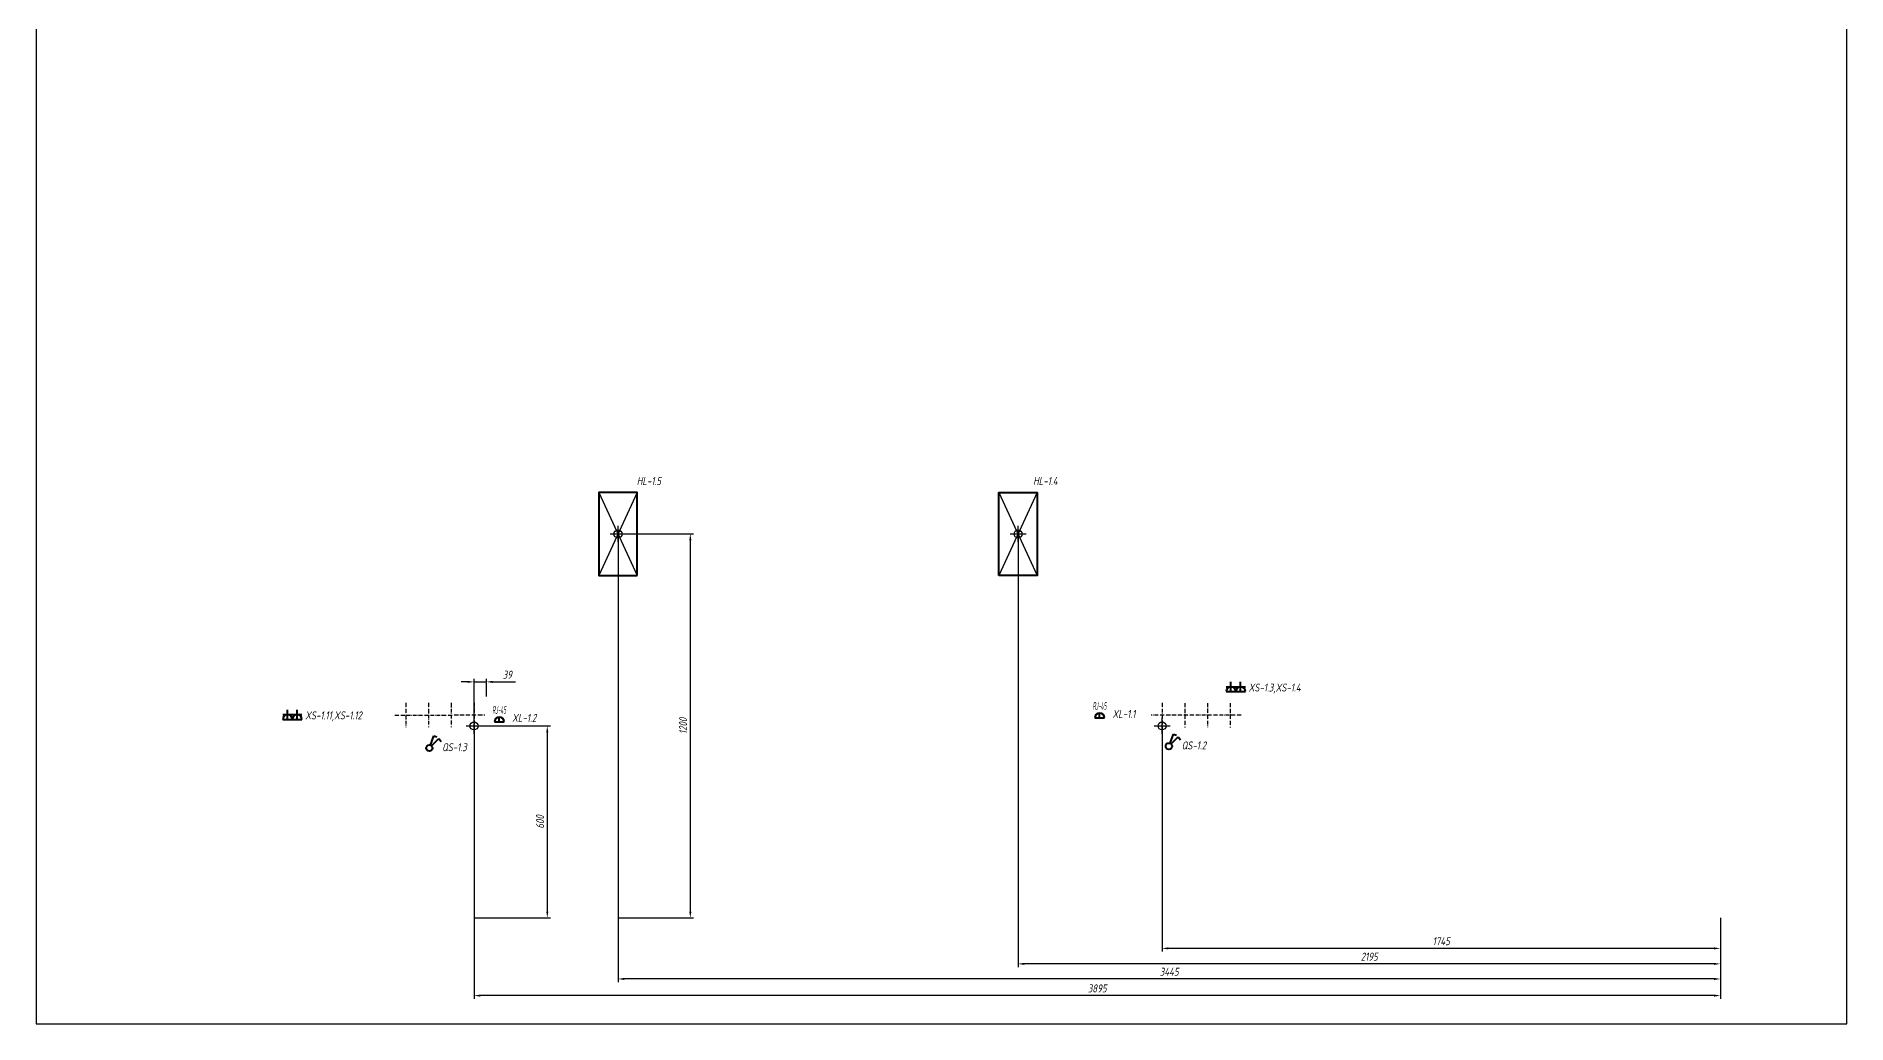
# Model space of a CAD drawing. Header units: millimetres. Extents: x -47065 to -19574, y -34741 to 8266.
# Drawn here: x -46731 to -41073, y -25995 to -22909 of the extents above; entities that cross this region are included whole.
import ezdxf
from ezdxf.enums import TextEntityAlignment as Align

# ---------------------------------------------------------------- set-up
doc = ezdxf.new("R2010")
doc.units = ezdxf.units.MM
doc.header["$PDMODE"] = 34
doc.header["$PDSIZE"] = 25
doc.linetypes.add('ACAD_ISO10W100', pattern=[18.5, 12, -3, 0.5, -3])
doc.layers.add('02 ЭОМ и СС', color=7, linetype='Continuous')
doc.layers.add('11 Привязка размеры', color=7, linetype='Continuous')
doc.layers.add('100 noprint', color=1, linetype='Continuous', plot=False)
doc.styles.get("Standard").update_dxf_attribs({"font": ''})
doc.styles.add('ГОСТ-ISOCPEUR', font='isocpeui.ttf', dxfattribs={"width": 0.8})
doc.styles.get('Standard').set_extended_font_data('Ubuntu')
doc.dimstyles.new('ISO-25', dxfattribs={"dimtxt": 2.5, "dimasz": 2.5, "dimexe": 1.25, "dimexo": 0.625, "dimtad": 1, "dimtxsty": 'Standard', "dimcen": 2.5, "dimadec": 0, "dimazin": 0, "dimtfac": 1, "dimtmove": 0, "dimatfit": 3, "dimfxl": 1, "dimarcsym": 0})

# ---------------------------------------------------------------- blocks, each defined once
blk = doc.blocks.new('*D33')
at = {"layer": '11 Привязка размеры', "color": 0, "lineweight": -2, "transparency": 16777216}
for p, q in [((-45383.2, -24926.9), (-45403.2, -24926.9)), ((-45363.2, -25064.2), (-45363.2, -24916.9)), ((-45363.2, -24926.9), (-45324.6, -24926.9)), ((-45324.6, -24972.2), (-45324.6, -24916.9)), ((-45304.6, -24926.9), (-45233.3, -24926.9))]:
    blk.add_line(p, q, dxfattribs=at)
at = {"layer": '11 Привязка размеры', "color": 0, "transparency": 16777216}
for points in [[(-45383.2, -24930.2), (-45383.2, -24923.6), (-45363.2, -24926.9)], [(-45304.6, -24923.6), (-45304.6, -24930.2), (-45324.6, -24926.9)]]:
    blk.add_solid(points, dxfattribs=at)
at = {"layer": 'Defpoints', "color": 0, "transparency": 16777216}
for p in [(-45324.6, -24926.9), (-45324.6, -24972.2), (-45363.2, -25064.2)]:
    blk.add_point(p, dxfattribs=at)
at = {"layer": '11 Привязка размеры', "color": 0, "transparency": 16777216, "insert": (-45258.9, -24904.4), "char_height": 25, "attachment_point": 5, "style": 'ГОСТ-ISOCPEUR'}
blk.add_mtext('39', dxfattribs=at)
blk = doc.blocks.new('*D34')
at = {"layer": '11 Привязка размеры', "color": 0, "lineweight": -2, "transparency": 16777216}
for p, q in [((-45363.2, -25064.6), (-45124.2, -25064.6)), ((-45134.2, -25084.6), (-45134.2, -25644.6)), ((-45363.2, -25664.6), (-45124.2, -25664.6))]:
    blk.add_line(p, q, dxfattribs=at)
at = {"layer": '11 Привязка размеры', "color": 0, "transparency": 16777216}
for points in [[(-45130.9, -25084.6), (-45137.5, -25084.6), (-45134.2, -25064.6)], [(-45137.5, -25644.6), (-45130.9, -25644.6), (-45134.2, -25664.6)]]:
    blk.add_solid(points, dxfattribs=at)
at = {"layer": 'Defpoints', "color": 0, "transparency": 16777216}
for p in [(-45363.2, -25064.6), (-45363.2, -25664.6), (-45134.2, -25664.6)]:
    blk.add_point(p, dxfattribs=at)
at = {"layer": '11 Привязка размеры', "color": 0, "transparency": 16777216, "insert": (-45156.7, -25364.6), "char_height": 25, "attachment_point": 5, "rotation": 90, "style": 'ГОСТ-ISOCPEUR'}
blk.add_mtext('600', dxfattribs=at)
blk = doc.blocks.new('*D35')
at = {"layer": '11 Привязка размеры', "color": 0, "lineweight": -2, "transparency": 16777216}
for p, q in [((-43213.2, -25064.6), (-43213.2, -25769.8)), ((-41468.2, -25664.6), (-41468.2, -25769.8)), ((-41488.2, -25759.8), (-43193.2, -25759.8))]:
    blk.add_line(p, q, dxfattribs=at)
at = {"layer": '11 Привязка размеры', "color": 0, "transparency": 16777216}
for points in [[(-43193.2, -25756.5), (-43193.2, -25763.2), (-43213.2, -25759.8)], [(-41488.2, -25763.2), (-41488.2, -25756.5), (-41468.2, -25759.8)]]:
    blk.add_solid(points, dxfattribs=at)
at = {"layer": 'Defpoints', "color": 0, "transparency": 16777216}
for p in [(-43213.2, -25064.6), (-41468.2, -25664.6), (-43213.2, -25759.8)]:
    blk.add_point(p, dxfattribs=at)
at = {"layer": '11 Привязка размеры', "color": 0, "transparency": 16777216, "insert": (-42340.7, -25737.3), "char_height": 25, "attachment_point": 5, "style": 'ГОСТ-ISOCPEUR'}
blk.add_mtext('1745', dxfattribs=at)
blk = doc.blocks.new('*D36')
at = {"layer": '11 Привязка размеры', "color": 0, "lineweight": -2, "transparency": 16777216}
for p, q in [((-43663.2, -24464.6), (-43663.2, -25818.3)), ((-41468.2, -25664.6), (-41468.2, -25818.3)), ((-41488.2, -25808.3), (-43643.2, -25808.3))]:
    blk.add_line(p, q, dxfattribs=at)
at = {"layer": '11 Привязка размеры', "color": 0, "transparency": 16777216}
for points in [[(-43643.2, -25805), (-43643.2, -25811.6), (-43663.2, -25808.3)], [(-41488.2, -25811.6), (-41488.2, -25805), (-41468.2, -25808.3)]]:
    blk.add_solid(points, dxfattribs=at)
at = {"layer": 'Defpoints', "color": 0, "transparency": 16777216}
for p in [(-43663.2, -24464.6), (-41468.2, -25664.6), (-43663.2, -25808.3)]:
    blk.add_point(p, dxfattribs=at)
at = {"layer": '11 Привязка размеры', "color": 0, "transparency": 16777216, "insert": (-42565.7, -25785.8), "char_height": 25, "attachment_point": 5, "style": 'ГОСТ-ISOCPEUR'}
blk.add_mtext('2195', dxfattribs=at)
blk = doc.blocks.new('*D37')
at = {"layer": '11 Привязка размеры', "color": 0, "lineweight": -2, "transparency": 16777216}
for p, q in [((-44913.2, -24464.6), (-44913.2, -25865.4)), ((-41468.2, -25664.6), (-41468.2, -25865.4)), ((-41488.2, -25855.4), (-44893.2, -25855.4))]:
    blk.add_line(p, q, dxfattribs=at)
at = {"layer": '11 Привязка размеры', "color": 0, "transparency": 16777216}
for points in [[(-44893.2, -25852), (-44893.2, -25858.7), (-44913.2, -25855.4)], [(-41488.2, -25858.7), (-41488.2, -25852), (-41468.2, -25855.4)]]:
    blk.add_solid(points, dxfattribs=at)
at = {"layer": 'Defpoints', "color": 0, "transparency": 16777216}
for p in [(-44913.2, -24464.6), (-41468.2, -25664.6), (-44913.2, -25855.4)]:
    blk.add_point(p, dxfattribs=at)
at = {"layer": '11 Привязка размеры', "color": 0, "transparency": 16777216, "insert": (-43190.7, -25832.9), "char_height": 25, "attachment_point": 5, "style": 'ГОСТ-ISOCPEUR'}
blk.add_mtext('3445', dxfattribs=at)
blk = doc.blocks.new('*D38')
at = {"layer": '11 Привязка размеры', "color": 0, "lineweight": -2, "transparency": 16777216}
for p, q in [((-45363.2, -25064.6), (-45363.2, -25917.4)), ((-41468.2, -25664.6), (-41468.2, -25917.4)), ((-41488.2, -25907.4), (-45343.2, -25907.4))]:
    blk.add_line(p, q, dxfattribs=at)
at = {"layer": '11 Привязка размеры', "color": 0, "transparency": 16777216}
for points in [[(-45343.2, -25904), (-45343.2, -25910.7), (-45363.2, -25907.4)], [(-41488.2, -25910.7), (-41488.2, -25904), (-41468.2, -25907.4)]]:
    blk.add_solid(points, dxfattribs=at)
at = {"layer": 'Defpoints', "color": 0, "transparency": 16777216}
for p in [(-45363.2, -25064.6), (-41468.2, -25664.6), (-45363.2, -25907.4)]:
    blk.add_point(p, dxfattribs=at)
at = {"layer": '11 Привязка размеры', "color": 0, "transparency": 16777216, "insert": (-43415.7, -25884.9), "char_height": 25, "attachment_point": 5, "style": 'ГОСТ-ISOCPEUR'}
blk.add_mtext('3895', dxfattribs=at)
blk = doc.blocks.new('розетка скрытая трехполюсная')
at = {"color": 0, "lineweight": -2}
for p, q in [((-1.5, 1.5), (1.5, 1.5)), ((-1.5, 0), (1.5, 0)), ((0, 0), (0, 3))]:
    blk.add_line(p, q, dxfattribs=at)
blk.add_arc((0, 0), 1.5, 0, 180, dxfattribs=at)
blk = doc.blocks.new('розетка RJ-45')
at = {"color": 0, "lineweight": -2}
for p, q in [((-1.5, 0), (1.5, 0)), ((0, 0), (0, 1.5))]:
    blk.add_line(p, q, dxfattribs=at)
blk.add_arc((0, 0), 1.5, 0, 180, dxfattribs=at)
at = {"color": 0, "lineweight": -2, "style": 'ГОСТ-ISOCPEUR', "width": 0.4}
blk.add_text('RJ-45', height=2.5, dxfattribs=at).set_placement((0, 2.5), align=Align.CENTER)
blk = doc.blocks.new('кнопка 2')
at = {"color": 0, "lineweight": -2}
for p, q in [((0.35, 0.94), (1.39, 3.78)), ((0.71, 0.71), (2.93, 2.93)), ((1.39, 3.78), (2.34, 3.45)), ((2.93, 2.93), (3.66, 2))]:
    blk.add_line(p, q, dxfattribs=at)
blk.add_circle((0, 0), 1, dxfattribs=at)
blk = doc.blocks.new('*D56')
at = {"layer": '11 Привязка размеры', "color": 0, "lineweight": -2, "transparency": 16777216}
for p, q in [((-44913.2, -24464.6), (-44677.3, -24464.6)), ((-44687.3, -24484.6), (-44687.3, -25644.6)), ((-44913.2, -25664.6), (-44677.3, -25664.6))]:
    blk.add_line(p, q, dxfattribs=at)
at = {"layer": '11 Привязка размеры', "color": 0, "transparency": 16777216}
for points in [[(-44683.9, -24484.6), (-44690.6, -24484.6), (-44687.3, -24464.6)], [(-44690.6, -25644.6), (-44683.9, -25644.6), (-44687.3, -25664.6)]]:
    blk.add_solid(points, dxfattribs=at)
at = {"layer": 'Defpoints', "color": 0, "transparency": 16777216}
for p in [(-44913.2, -24464.6), (-44913.2, -25664.6), (-44687.3, -25664.6)]:
    blk.add_point(p, dxfattribs=at)
at = {"layer": '11 Привязка размеры', "color": 0, "transparency": 16777216, "insert": (-44709.8, -25064.6), "char_height": 25, "attachment_point": 5, "rotation": 90, "style": 'ГОСТ-ISOCPEUR'}
blk.add_mtext('1200', dxfattribs=at)

msp = doc.modelspace()

# ---------------------------------------------------------------- linework, layer by layer
at = {"layer": '02 ЭОМ и СС', "color": 3}
for p, q in [((-44853.2, -24334.6), (-44973.2, -24594.6)), ((-44973.2, -24334.6), (-44853.2, -24594.6)), ((-43723.2, -24334.6), (-43603.2, -24594.6)), ((-43603.2, -24334.6), (-43723.2, -24594.6))]:
    msp.add_line(p, q, dxfattribs=at)
at = {"layer": '02 ЭОМ и СС', "color": 3, "lineweight": 40, "flags": 128}
for points in [[(-44853.2, -24594.6), (-44853.2, -24334.6), (-44973.2, -24334.6), (-44973.2, -24594.6)], [(-43723.2, -24594.6), (-43723.2, -24334.6), (-43603.2, -24334.6), (-43603.2, -24594.6)]]:
    msp.add_lwpolyline(points, close=True, dxfattribs=at)
at = {"layer": '100 noprint', "lineweight": -2}
msp.add_lwpolyline([(-46731.3, -22296.7), (-46731.3, -25995.5), (-41073.4, -25995.5), (-41073.4, -22296.7)], close=True, dxfattribs=at)
at = {"layer": '11 Привязка размеры', "linetype": 'ACAD_ISO10W100'}
for p, q in [((-45576.2, -24992.9), (-45576.2, -25068.7)), ((-45576.2, -24992.9), (-45576.2, -25068.7)), ((-45505.2, -24992.7), (-45505.2, -25068.5)), ((-45505.2, -24992.7), (-45505.2, -25068.5)), ((-45434.2, -24992.4), (-45434.2, -25068.2)), ((-45434.2, -24992.4), (-45434.2, -25068.2)), ((-45363.2, -24992.1), (-45363.2, -25068)), ((-45363.2, -24992.1), (-45363.2, -25068)), ((-43213.2, -24992.5), (-43213.2, -25068.3)), ((-43213.2, -24992.5), (-43213.2, -25068.3)), ((-43142.2, -24993.4), (-43142.2, -25069.2)), ((-43142.2, -24993.4), (-43142.2, -25069.2)), ((-43071.2, -24993.1), (-43071.2, -25068.9)), ((-43071.2, -24993.1), (-43071.2, -25068.9)), ((-43000.2, -24993.3), (-43000.2, -25069.1)), ((-43000.2, -24993.3), (-43000.2, -25069.1)), ((-45610.2, -25030.8), (-45329.2, -25030.2)), ((-45610.2, -25030.8), (-45329.2, -25030.2)), ((-42966.2, -25031.2), (-43247.2, -25030.6)), ((-42966.2, -25031.2), (-43247.2, -25030.6))]:
    msp.add_line(p, q, dxfattribs=at)
at = {"layer": '11 Привязка размеры', "lineweight": -2}
for p in [(-44913.2, -24464.6), (-44913.2, -24464.6), (-43663.2, -24464.6), (-43663.2, -24464.6), (-45363.2, -25064.6), (-45363.2, -25064.6), (-43213.2, -25064.6), (-43213.2, -25064.6), (-43213.2, -25064.6), (-43213.2, -25064.6)]:
    msp.add_point(p, dxfattribs=at)

# ---------------------------------------------------------------- block references
at = {"layer": '02 ЭОМ и СС', "color": 1, "lineweight": 40, "xscale": 10, "yscale": 10, "zscale": 10}
for p in [(-42997.7, -24957.1), (-42967.7, -24957.1), (-45945.8, -25044.1), (-45915.8, -25044.1)]:
    msp.add_blockref('розетка скрытая трехполюсная', p, dxfattribs=at)
at = {"layer": '02 ЭОМ и СС', "color": 6, "lineweight": 40, "xscale": 10, "yscale": 10, "zscale": 10}
for p in [(-45284.2, -25052.1), (-43408.2, -25039.6)]:
    msp.add_blockref('розетка RJ-45', p, dxfattribs=at)
at = {"layer": '02 ЭОМ и СС', "color": 3, "lineweight": 40, "xscale": 10, "yscale": 10, "zscale": 10}
for p in [(-45502.8, -25133.6), (-43191.7, -25128)]:
    msp.add_blockref('кнопка 2', p, dxfattribs=at)

# ---------------------------------------------------------------- texts
at = {"layer": '02 ЭОМ и СС', "linetype": 'Continuous', "style": 'ГОСТ-ISOCPEUR', "width": 0.8}
for s, p in [('HL-1.5', (-44854.5, -24311.5)), ('HL-1.4', (-43615.9, -24311.6)), ('XS-1.3,XS-1.4', (-42942.7, -24957.1)), ('XS-1.11,XS-1.12', (-45890.8, -25044.1)), ('XL-1.2', (-45244.2, -25052.1)), ('XL-1.1', (-43368.2, -25039.6)), ('QS-1.3', (-45462.8, -25143.6)), ('QS-1.2', (-43151.7, -25138))]:
    msp.add_text(s, height=25, dxfattribs=at).set_placement(p)

# ---------------------------------------------------------------- dimensions: what is measured, and where the dimension line sits
at = {"layer": '11 Привязка размеры'}
for base, p2, picture, middle in [((-44913.2, -25855.4), (-44913.2, -24464.6), '*D37', (-43190.7, -25855.4)), ((-43663.2, -25808.3), (-43663.2, -24464.6), '*D36', (-42565.7, -25808.3)), ((-45363.2, -25907.4), (-45363.2, -25064.6), '*D38', (-43415.7, -25907.4))]:
    dim = msp.add_linear_dim(base=base, p1=(-41468.2, -25664.6), p2=p2, dimstyle='ISO-25', override={"dimtxt": 25, "dimasz": 20, "dimexe": 10, "dimexo": 0, "dimgap": 10, "dimdec": 0, "dimtxsty": 'ГОСТ-ISOCPEUR'}, dxfattribs=at)
    dim.commit()
    dim.dimension.update_dxf_attribs({"geometry": picture, "text_midpoint": middle, "dimtype": 160})
for base, p1, p2, picture, middle in [((-44687.3, -25664.6), (-44913.2, -24464.6), (-44913.2, -25664.6), '*D56', (-44709.8, -25064.6)), ((-45134.2, -25664.6), (-45363.2, -25064.6), (-45363.2, -25664.6), '*D34', (-45156.7, -25364.6))]:
    dim = msp.add_linear_dim(base=base, p1=p1, p2=p2, angle=90, dimstyle='ISO-25', override={"dimtxt": 25, "dimasz": 20, "dimexe": 10, "dimexo": 0, "dimgap": 10, "dimdec": 0, "dimtxsty": 'ГОСТ-ISOCPEUR'}, dxfattribs=at)
    dim.commit()
    dim.dimension.update_dxf_attribs({"geometry": picture, "text_midpoint": middle})
for base, p1, p2, picture, middle in [((-45324.6, -24926.9), (-45363.2, -25064.2), (-45324.6, -24972.2), '*D33', (-45258.9, -24904.4)), ((-43213.2, -25759.8), (-41468.2, -25664.6), (-43213.2, -25064.6), '*D35', (-42340.7, -25737.3))]:
    dim = msp.add_linear_dim(base=base, p1=p1, p2=p2, dimstyle='ISO-25', override={"dimtxt": 25, "dimasz": 20, "dimexe": 10, "dimexo": 0, "dimgap": 10, "dimdec": 0, "dimtxsty": 'ГОСТ-ISOCPEUR'}, dxfattribs=at)
    dim.commit()
    dim.dimension.update_dxf_attribs({"geometry": picture, "text_midpoint": middle})

doc.saveas('drawing.dxf')
